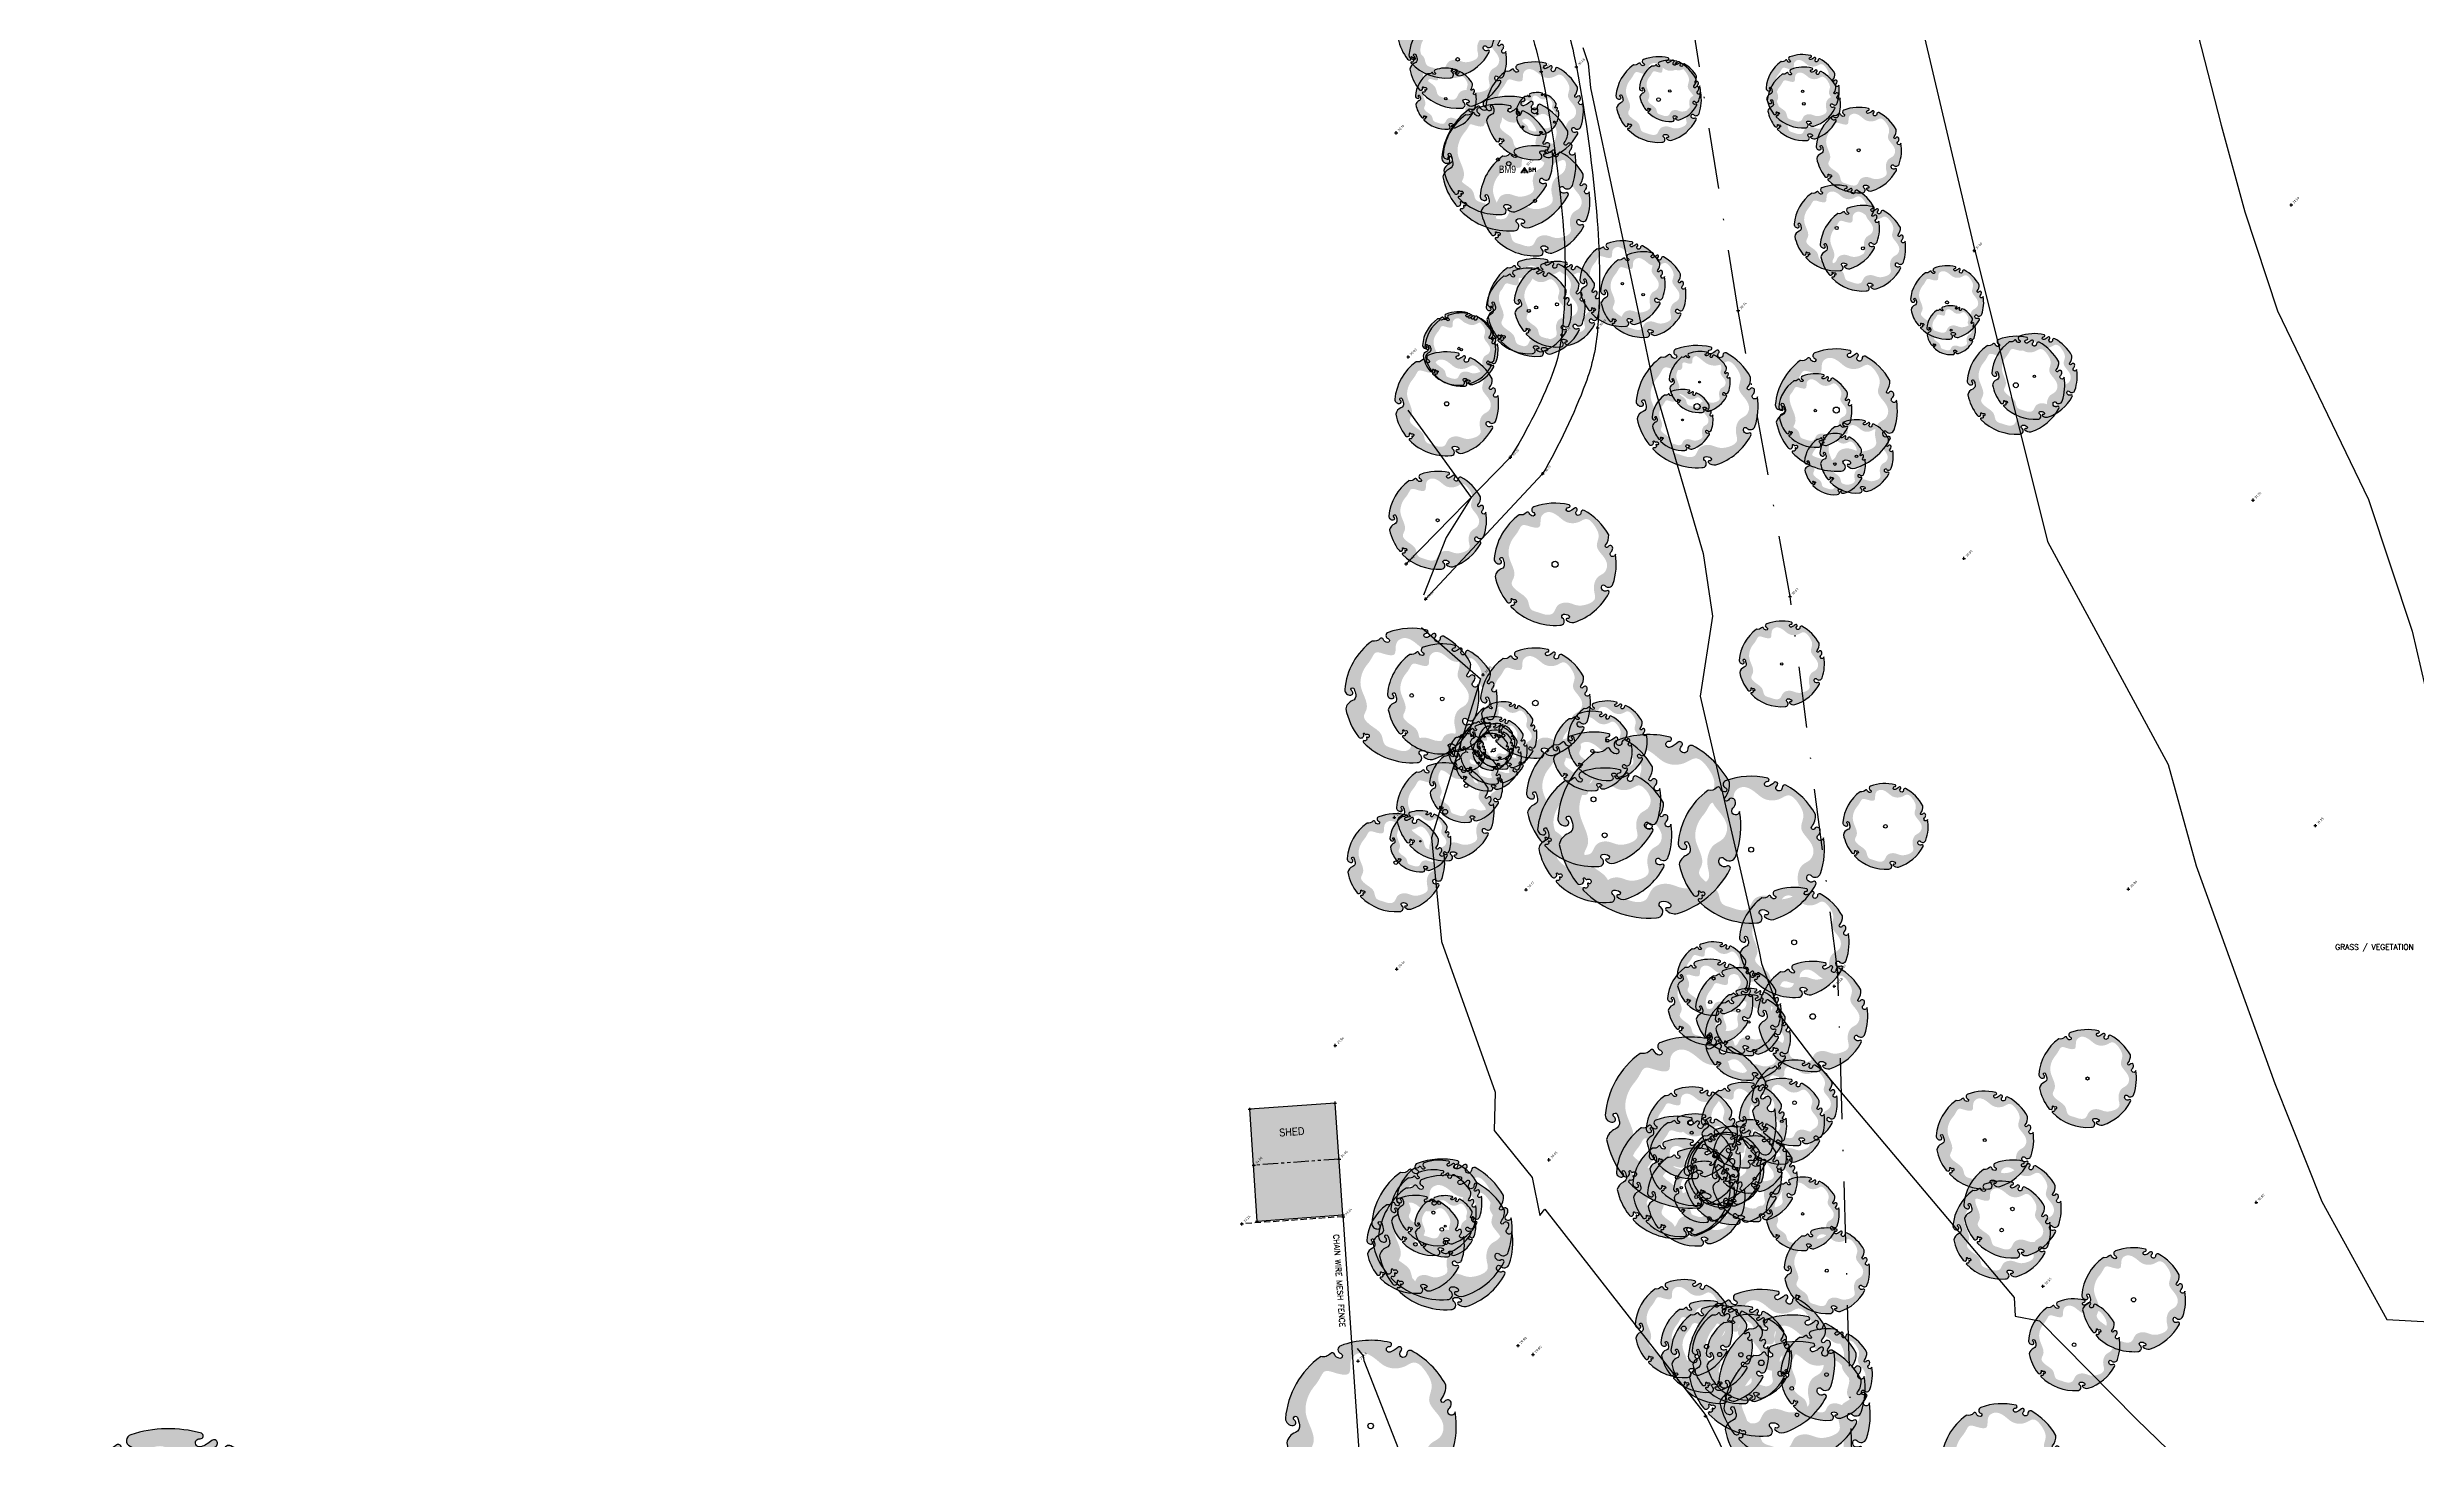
# Model space of a CAD drawing. Header units: metres. Extents: x 245957 to 247358, y 7418632 to 7419642.
# Drawn here: x 246399.8 to 246593.6, y 7419096.6 to 7419210.4 of the extents above; entities that cross this region are included whole.
import ezdxf
from ezdxf.enums import TextEntityAlignment as Align

# ---------------------------------------------------------------- set-up
doc = ezdxf.new("R2010")
doc.units = ezdxf.units.M
for name, pattern in [('DASHDOT', [10, 5, -2.5, 0, -2.5]), ('DASHED', [0.75, 0.5, -0.25]), ('PHANTOM', [2.5, 1.25, -0.25, 0.25, -0.25, 0.25, -0.25])]:
    doc.linetypes.add(name, pattern=pattern)
for name, color, linetype in [('-TEXT', 7, 'Continuous'), ('017_NAIL-L', 8, 'Continuous'), ('104_EXISTING_SURFACE-L', 35, 'Continuous'), ('104_EXISTING_SURFACE-S', 35, 'Continuous'), ('201_SINGLE_TREE-H', 63, 'Continuous'), ('201_SINGLE_TREE-S', 96, 'Continuous'), ('203_GROUP_TREES', 116, 'DASHDOT'), ('203_GROUP_TREES-L', 116, 'DASHDOT'), ('203_GROUP_TREES-S', 116, 'DASHDOT'), ('405_EDGE_FORMATION', 33, 'Continuous'), ('405_EDGE_FORMATION-L', 33, 'Continuous'), ('405_EDGE_FORMATION-S', 33, 'Continuous'), ('602_MINOR_BUILDING', 185, 'Continuous'), ('602_MINOR_BUILDING-S', 185, 'Continuous'), ('639_ROOF_RIDGE', 253, 'PHANTOM'), ('639_ROOF_RIDGE-L', 253, 'PHANTOM'), ('639_ROOF_RIDGE-S', 253, 'PHANTOM'), ('642_ROOF_GUTTER', 155, 'DASHED'), ('642_ROOF_GUTTER-L', 153, 'Continuous'), ('642_ROOF_GUTTER-S', 153, 'Continuous'), ('903_FENCE', 24, 'FENCELINE'), ('903_FENCE-S', 24, 'Continuous'), ('EX-BENCHMARK', 7, 'Continuous'), ('EX-BENCHMARK_(SLS)', 8, 'Continuous'), ('EX-BUILDING_LINE', 150, 'Continuous'), ('Surface_Contours_Major', 4, 'Continuous'), ('Surface_Contours_Minor', 253, 'Continuous')]:
    doc.layers.add(name, color=color, linetype=linetype)
doc.styles.add('BOLD', font='ARIALN.TTF')
doc.styles.add('ISO2.5', font='isocp.shx', dxfattribs={"height": 2.5})
doc.styles.get("Standard").update_dxf_attribs({"font": 'SIMPLEX.shx'})
doc.linetypes.add('FENCELINE', pattern='A,0.5,-0.2,["/",Standard,S=0.1,R=0,X=0,Y=-0.05],-0.25', length=0.95)

# ---------------------------------------------------------------- blocks, each defined once
blk = doc.blocks.new('BM')
at = {"color": 0, "linetype": 'Continuous', "lineweight": 13}
for p, q in [((0, 0), (-0.31, -0.44)), ((-0.19, -0.44), (0, 0)), ((0, 0), (-0.06, -0.44)), ((0, 0), (0.19, -0.44)), ((0.31, -0.44), (0, 0)), ((0, 0), (0.06, -0.44)), ((-0.31, -0.44), (-0.19, -0.44)), ((-0.06, -0.44), (0.06, -0.44)), ((0.19, -0.44), (0.31, -0.44)), ((0.47, -0.02), (0.38, -0.02)), ((0.38, -0.02), (0.38, -0.34)), ((0.47, -0.16), (0.38, -0.16)), ((0.38, -0.16), (0.39, -0.16)), ((0.38, -0.34), (0.47, -0.34)), ((0.38, -0.34), (0.39, -0.34)), ((0.52, -0.04), (0.47, -0.02)), ((0.47, -0.16), (0.52, -0.14)), ((0.52, -0.17), (0.47, -0.16)), ((0.47, -0.34), (0.52, -0.33)), ((0.54, -0.09), (0.52, -0.04)), ((0.52, -0.14), (0.54, -0.09)), ((0.55, -0.21), (0.52, -0.17)), ((0.52, -0.33), (0.55, -0.29)), ((0.56, -0.25), (0.55, -0.21)), ((0.55, -0.29), (0.56, -0.25)), ((0.67, -0.34), (0.67, -0.02)), ((0.67, -0.02), (0.78, -0.19)), ((0.78, -0.19), (0.89, -0.02)), ((0.89, -0.02), (0.89, -0.34))]:
    blk.add_line(p, q, dxfattribs=at)
blk = doc.blocks.new('201T')
at = {"layer": '201_SINGLE_TREE-S'}
blk.add_circle((0, 0), 0.5, dxfattribs=at)
blk = doc.blocks.new('201C')
at = {"layer": '201_SINGLE_TREE-H', "transparency": 33554534}
h = blk.add_hatch(color=256, dxfattribs=at)
h.paths.add_polyline_path([(-0.3717, -0.3344, 0.222926), (0.0196, -0.4996, 0.770799), (0.0439, -0.4417, -0.650302), (0.0511, -0.4116, -0.234737), (0.0964, -0.4247, -0.847312), (0.0816, -0.4475, 0.78443), (0.0732, -0.4583, 0.276934), (0.1352, -0.4813, 0.193599), (0.4309, -0.2536, 0.800435), (0.4144, -0.2337, -0.75216), (0.3757, -0.1925, -0.528914), (0.4006, -0.1909, 0.594112), (0.4663, -0.1804, 0.123805), (0.4962, 0.0616, -1.41759), (0.4607, 0.0811, 0.206906), (0.4758, 0.1133, 0.759729), (0.4374, 0.1252, -1.073307), (0.4187, 0.1392, 0.194379), (0.4474, 0.2231, 0.144612), (0.2544, 0.4304, 0.53339), (0.2277, 0.4128, -1.592592), (0.1939, 0.4293, 1.030038), (0.1758, 0.4513, -0.10361), (0.1314, 0.4262, -1.238487), (0.1282, 0.4593, 0.884725), (0.1336, 0.4818, 0.147549), (-0.1551, 0.4753, 0.71725), (-0.1579, 0.4291, -0.864032), (-0.1646, 0.4015, -0.310704), (-0.1946, 0.4266, 0.58143), (-0.2167, 0.4321, -0.281558), (-0.2766, 0.4162), (-0.2775, 0.4159, 0.217121), (-0.4959, 0.0634), (-0.4959, 0.0634, 0.440011), (-0.4522, 0.021, 0.723973), (-0.4442, 0.0516, -1.384648), (-0.4262, 0.0659, -0.051107), (-0.4149, 0.0223, -0.361502), (-0.441, -0.0208, 0.256822), (-0.4937, -0.0791, 0.116166), (-0.4065, -0.2911, 0.67803), (-0.3682, -0.2843, 0.170035), (-0.3696, -0.274, -1.054701), (-0.3596, -0.2696, 0.431903), (-0.3468, -0.2749, -0.910728), (-0.3329, -0.2993, -0.42046), (-0.3418, -0.2976, 1.007885), (-0.3479, -0.3018, -0.766634), (-0.3646, -0.3216, 0.938602), (-0.3717, -0.3344)])
edge = h.paths.add_edge_path(flags=16)
edge.add_spline(control_points=[(-0.3177, 0.2468), (-0.303, 0.2628), (-0.2856, 0.2893), (-0.256, 0.3411), (-0.1928, 0.3155), (-0.0921, 0.286), (-0.1162, 0.3941), (-0.0359, 0.4462), (0.0392, 0.3985), (0.1028, 0.3299), (0.1957, 0.3214), (0.2784, 0.3804), (0.3442, 0.2961), (0.3785, 0.2147), (0.3303, 0.1307), (0.3915, 0.0592), (0.4378, -0.0139), (0.4055, -0.0919), (0.3459, -0.1091), (0.3102, -0.1666), (0.3057, -0.2282), (0.3286, -0.3091), (0.2408, -0.3447), (0.1647, -0.3496), (0.103, -0.3142), (0.0463, -0.3153), (0.0047, -0.3356), (-0.0139, -0.3682), (-0.0327, -0.4069), (-0.0927, -0.4151), (-0.1463, -0.3868), (-0.23, -0.3665), (-0.2245, -0.2773), (-0.2864, -0.2294), (-0.3344, -0.1941), (-0.3737, -0.1409), (-0.3276, -0.0866), (-0.344, -0.0009), (-0.3866, 0.0828), (-0.3665, 0.1796), (-0.3359, 0.2271), (-0.3177, 0.2468)], knot_values=[0, 0, 0, 0, 0.064972, 0.101243, 0.15652, 0.245586, 0.324463, 0.387907, 0.486094, 0.554514, 0.671826, 0.728629, 0.823661, 0.919885, 0.989953, 1.075257, 1.171704, 1.23593, 1.293575, 1.346478, 1.426142, 1.479146, 1.570817, 1.644481, 1.712561, 1.774901, 1.807, 1.846291, 1.885582, 1.928182, 2.007036, 2.074591, 2.151638, 2.226455, 2.293426, 2.340744, 2.397548, 2.47317, 2.587294, 2.673595, 2.754259, 2.754259, 2.754259, 2.754259], degree=3, periodic=0)
at = {"layer": '201_SINGLE_TREE-S'}
blk.add_lwpolyline([(-0.3717, -0.3344, 0.222926), (0.0196, -0.4996, 0.770799), (0.0439, -0.4417, -0.650302), (0.0511, -0.4116, -0.234737), (0.0964, -0.4247, -0.847312), (0.0816, -0.4475, 0.78443), (0.0732, -0.4583, 0.276934), (0.1352, -0.4813, 0.193599), (0.4309, -0.2536, 0.800435), (0.4144, -0.2337, -0.75216), (0.3757, -0.1925, -0.528914), (0.4006, -0.1909, 0.594112), (0.4663, -0.1804, 0.123805), (0.4962, 0.0616, -1.41759), (0.4607, 0.0811, 0.206906), (0.4758, 0.1133, 0.759729), (0.4374, 0.1252, -1.073307), (0.4187, 0.1392, 0.194379), (0.4474, 0.2231, 0.144612), (0.2544, 0.4304, 0.53339), (0.2277, 0.4128, -1.592592), (0.1939, 0.4293, 1.030038), (0.1758, 0.4513, -0.10361), (0.1314, 0.4262, -1.238487), (0.1282, 0.4593, 0.884725), (0.1336, 0.4818, 0.147549), (-0.1551, 0.4753, 0.71725), (-0.1579, 0.4291, -0.864032), (-0.1646, 0.4015, -0.310704), (-0.1946, 0.4266, 0.58143), (-0.2167, 0.4321, -0.281558), (-0.2766, 0.4162), (-0.2775, 0.4159, 0.217121), (-0.4959, 0.0634), (-0.4959, 0.0634, 0.440011), (-0.4522, 0.021, 0.723973), (-0.4442, 0.0516, -1.384648), (-0.4262, 0.0659, -0.051107), (-0.4149, 0.0223, -0.361502), (-0.441, -0.0208, 0.256822), (-0.4937, -0.0791, 0.116166), (-0.4065, -0.2911, 0.67803), (-0.3682, -0.2843, 0.170035), (-0.3696, -0.274, -1.054701), (-0.3596, -0.2696, 0.431903), (-0.3468, -0.2749, -0.910728), (-0.3329, -0.2993, -0.42046), (-0.3418, -0.2976, 1.007885), (-0.3479, -0.3018, -0.766634), (-0.3646, -0.3216, 0.938602), (-0.3717, -0.3344)], format="xyb", dxfattribs=at)
blk = doc.blocks.new('CROSS')
at = {"color": 0, "linetype": 'Continuous'}
for p, q in [((-0.5, 0), (0.5, 0)), ((0, -0.5), (0, 0.5))]:
    blk.add_line(p, q, dxfattribs=at)

msp = doc.modelspace()

# ---------------------------------------------------------------- hatches: boundary and pattern name
at = {"layer": 'EX-BUILDING_LINE'}
h = msp.add_hatch(color=9, dxfattribs=at)
h.dxf.hatch_style = 1
h.paths.add_polyline_path([(246505.13, 7419124.09), (246498.15, 7419123.58), (246498.75, 7419114.44), (246505.77, 7419114.94)])

# ---------------------------------------------------------------- linework, layer by layer
at = {"layer": '203_GROUP_TREES'}
for p, q in [((246538.09, 7419188.89), (246534.51, 7419211.41)), ((246542.34, 7419165.52), (246538.09, 7419188.89)), ((246546.25, 7419134.77), (246542.34, 7419165.52)), ((246547.48, 7419092.48), (246546.25, 7419134.77))]:
    msp.add_line(p, q, dxfattribs=at)
at = {"layer": '405_EDGE_FORMATION'}
for p, q in [((246519.47, 7419176.91), (246510.94, 7419168.18)), ((246522.1, 7419175.55), (246512.53, 7419165.3))]:
    msp.add_line(p, q, dxfattribs=at)
for points in [[(246514.73, 7419224.61, -0.038692), (246519.74, 7419215.43, -0.055329), (246521.98, 7419208.45, -0.030708), (246523.81, 7419195.41, -0.047587), (246523.66, 7419186.9, -0.071392), (246522.68, 7419183.14, -0.039372), (246519.47, 7419176.91)], [(246517.33, 7419226.35, -0.038239), (246522.57, 7419216.35, -0.05501), (246524.86, 7419208.84, -0.026268), (246526.56, 7419196.22, -0.038339), (246526.6, 7419187.49, -0.072349), (246525.61, 7419182.94, -0.041067), (246522.1, 7419175.55)]]:
    msp.add_lwpolyline(points, format="xyb", dxfattribs=at)
at = {"layer": '602_MINOR_BUILDING'}
for p, q in [((246505.13, 7419124.09), (246498.15, 7419123.58)), ((246505.77, 7419114.94), (246505.13, 7419124.09)), ((246498.75, 7419114.44), (246498.15, 7419123.58)), ((246498.75, 7419114.44), (246505.77, 7419114.94))]:
    msp.add_line(p, q, dxfattribs=at)
at = {"layer": '639_ROOF_RIDGE'}
msp.add_line((246505.46, 7419119.51), (246498.48, 7419119), dxfattribs=at)
at = {"layer": '642_ROOF_GUTTER'}
msp.add_line((246505.8, 7419114.8), (246497.5, 7419114.21), dxfattribs=at)
at = {"layer": '903_FENCE', "ltscale": 20}
msp.add_line((246505.75, 7419114.94), (246507.46, 7419089.96), dxfattribs=at)
at = {"layer": 'Surface_Contours_Major'}
for points, elevation in [([(246552.53, 7419214.61), (246557.42, 7419193.88), (246557.44, 7419193.8), (246557.46, 7419193.74), (246563.4, 7419170), (246573.27, 7419151.78), (246575.56, 7419143.48), (246581.99, 7419125.7), (246585.83, 7419116.05), (246591.14, 7419106.4), (246602.58, 7419105.77)], 31), ([(246511.07, 7419180.76), (246516.26, 7419173.62), (246514.22, 7419170.35), (246512.35, 7419165.62)], 30), ([(246512.2, 7419162.98), (246517.02, 7419158.78), (246513, 7419145.79), (246513.83, 7419137.3), (246518.22, 7419124.97), (246518.14, 7419121.85), (246521.25, 7419118), (246521.86, 7419114.89), (246522.29, 7419115.42), (246535.2, 7419098.86), (246535.44, 7419098.55), (246535.47, 7419098.52), (246535.47, 7419098.48), (246538.82, 7419091.71)], 30)]:
    msp.add_lwpolyline(points, dxfattribs=dict(at, elevation=elevation))
at = {"layer": 'Surface_Contours_Minor'}
for points, elevation in [([(246573.52, 7419219.93), (246577.59, 7419204.07), (246579.52, 7419196.98), (246582.2, 7419188.88), (246589.64, 7419173.46), (246593.2, 7419162.68), (246596.39, 7419148.93)], 31.5), ([(246525.4, 7419210.42), (246525.83, 7419209.09), (246526.01, 7419207.11), (246530.1, 7419187.91), (246531.11, 7419183.06), (246535.24, 7419169.04), (246535.98, 7419163.9), (246534.99, 7419157.37), (246539.8, 7419136.48), (246540.01, 7419135.51), (246541.67, 7419131.04), (246544.18, 7419127.74), (246560.66, 7419108.2), (246560.75, 7419106.67), (246562.74, 7419106.29), (246570.66, 7419098.25), (246580.13, 7419089.08), (246581.23, 7419087.09), (246588.62, 7419086.68), (246602.93, 7419079.79)], 30.5), ([(246506.93, 7419104.02), (246507.42, 7419103.42), (246507.49, 7419103.04), (246511.25, 7419093.42)], 29.5)]:
    msp.add_lwpolyline(points, dxfattribs=dict(at, elevation=elevation))

# ---------------------------------------------------------------- block references
at = {"layer": '104_EXISTING_SURFACE-S', "xscale": 0.25, "yscale": 0.25, "zscale": 0.25}
for p in [(246510.12, 7419203.43), (246583.32, 7419197.53), (246557.4, 7419193.8), (246511.11, 7419185.11), (246580.2, 7419173.39), (246556.55, 7419168.63), (246517.23, 7419159.12), (246509.98, 7419147.45), (246585.3, 7419146.78), (246520.75, 7419141.54), (246570.01, 7419141.59), (246510.17, 7419135.05), (246505.14, 7419128.8), (246522.62, 7419119.45), (246580.46, 7419115.97), (246563.02, 7419109.11), (246507.01, 7419102.99), (246520.09, 7419104.26), (246521.32, 7419103.53), (246535.42, 7419098.5)]:
    msp.add_blockref('CROSS', p, dxfattribs=at)
at = {"layer": '201_SINGLE_TREE-S', "rotation": 2.3}
for name, p, xscale, yscale, zscale in [('201C', (246514.21, 7419211.91), 8, 8, 8), ('201C', (246515.15, 7419209.44), 8, 8, 8), ('201T', (246515.15, 7419209.44), 0.3, 0.3, 0.3), ('201C', (246521.44, 7419205.23), 8, 8, 8), ('201C', (246531.58, 7419206.15), 7, 7, 7), ('201C', (246532.5, 7419206.86), 5, 5, 5), ('201C', (246543.36, 7419206.83), 6, 6, 6), ('201C', (246514.18, 7419206.23), 5, 5, 5), ('201C', (246543.46, 7419205.8), 6, 6, 6), ('201C', (246519.33, 7419200.91), 11, 11, 11), ('201C', (246518.44, 7419201.25), 9, 9, 9), ('201T', (246514.18, 7419206.23), 0.2, 0.2, 0.2), ('201C', (246521.67, 7419204.98), 3.5, 3.5, 3.5), ('201T', (246521.44, 7419205.23), 0.5, 0.5, 0.5), ('201T', (246531.58, 7419206.15), 0.3, 0.3, 0.3), ('201T', (246532.5, 7419206.86), 0.2, 0.2, 0.2), ('201T', (246543.36, 7419206.83), 0.2, 0.2, 0.2), ('201T', (246543.46, 7419205.8), 0.2, 0.2, 0.2), ('201C', (246547.95, 7419202.01), 7, 7, 7), ('201T', (246521.67, 7419204.98), 0.1, 0.1, 0.1), ('201C', (246521.47, 7419197.87), 9, 9, 9), ('201T', (246518.44, 7419201.25), 0.25, 0.25, 0.25), ('201T', (246547.95, 7419202.01), 0.25, 0.25, 0.25), ('201T', (246519.33, 7419200.91), 0.35, 0.35, 0.35), ('201T', (246521.47, 7419197.87), 0.25, 0.25, 0.25), ('201C', (246546.15, 7419195.65), 7, 7, 7), ('201C', (246548.29, 7419193.99), 7, 7, 7), ('201T', (246546.15, 7419195.65), 0.25, 0.25, 0.25), ('201C', (246528.62, 7419191.1), 7, 7, 7), ('201C', (246530.32, 7419190.2), 7, 7, 7), ('201T', (246548.29, 7419193.99), 0.25, 0.25, 0.25), ('201C', (246520.97, 7419188.87), 7, 7, 7), ('201C', (246521.57, 7419189.15), 8, 8, 8), ('201C', (246523.27, 7419189.41), 7, 7, 7), ('201C', (246555.17, 7419189.56), 6, 6, 6), ('201T', (246528.62, 7419191.1), 0.2, 0.2, 0.2), ('201T', (246530.32, 7419190.2), 0.2, 0.2, 0.2), ('201C', (246515.26, 7419185.79), 6, 6, 6), ('201C', (246515.46, 7419185.7), 6, 6, 6), ('201T', (246520.97, 7419188.87), 0.25, 0.25, 0.25), ('201T', (246521.57, 7419189.15), 0.25, 0.25, 0.25), ('201T', (246523.27, 7419189.41), 0.25, 0.25, 0.25), ('201C', (246555.5, 7419187.29), 4, 4, 4), ('201T', (246555.17, 7419189.56), 0.25, 0.25, 0.25), ('201T', (246515.26, 7419185.79), 0.2, 0.2, 0.2), ('201C', (246534.73, 7419181.04), 10, 10, 10), ('201C', (246546.11, 7419180.76), 10, 10, 10), ('201T', (246555.5, 7419187.29), 0.15, 0.15, 0.15), ('201C', (246560.8, 7419182.79), 8, 8, 8), ('201C', (246562.32, 7419183.51), 7, 7, 7), ('201C', (246514.25, 7419181.27), 8.5, 8.5, 8.5), ('201T', (246515.46, 7419185.7), 0.2, 0.2, 0.2), ('201C', (246534.94, 7419183.05), 5, 5, 5), ('201C', (246533.54, 7419179.95), 5, 5, 5), ('201T', (246534.94, 7419183.05), 0.15, 0.15, 0.15), ('201C', (246544.4, 7419180.72), 6, 6, 6), ('201T', (246560.8, 7419182.79), 0.4, 0.4, 0.4), ('201T', (246562.32, 7419183.51), 0.2, 0.2, 0.2), ('201T', (246514.25, 7419181.27), 0.35, 0.35, 0.35), ('201T', (246534.73, 7419181.04), 0.5, 0.5, 0.5), ('201T', (246544.4, 7419180.72), 0.2, 0.2, 0.2), ('201C', (246547.77, 7419176.97), 6, 6, 6), ('201T', (246546.11, 7419180.76), 0.5, 0.5, 0.5), ('201T', (246533.54, 7419179.95), 0.15, 0.15, 0.15), ('201C', (246546, 7419176.34), 5, 5, 5), ('201T', (246546, 7419176.34), 0.2, 0.2, 0.2), ('201T', (246547.77, 7419176.97), 0.2, 0.2, 0.2), ('201C', (246513.51, 7419171.75), 8, 8, 8), ('201C', (246523.12, 7419168.15), 10, 10, 10), ('201T', (246513.51, 7419171.75), 0.25, 0.25, 0.25), ('201T', (246523.12, 7419168.15), 0.5, 0.5, 0.5), ('201C', (246511.39, 7419157.42), 11, 11, 11), ('201C', (246541.65, 7419160), 7, 7, 7), ('201C', (246513.89, 7419157.14), 9, 9, 9), ('201C', (246521.51, 7419156.8), 9, 9, 9), ('201T', (246541.65, 7419160), 0.2, 0.2, 0.2), ('201T', (246511.39, 7419157.42), 0.3, 0.3, 0.3), ('201T', (246513.89, 7419157.14), 0.3, 0.3, 0.3), ('201C', (246518.88, 7419154.15), 5.5, 5.5, 5.5), ('201T', (246521.51, 7419156.8), 0.45, 0.45, 0.45), ('201C', (246527.4, 7419153.72), 6.5, 6.5, 6.5), ('201C', (246517.61, 7419152.37), 5.5, 5.5, 5.5), ('201C', (246518.09, 7419152.93), 5.5, 5.5, 5.5), ('201C', (246518.33, 7419153.63), 3, 3, 3), ('201C', (246526.17, 7419152.88), 6.5, 6.5, 6.5), ('201C', (246515.84, 7419150.04), 6, 6, 6), ('201C', (246515.94, 7419152.78), 3, 3, 3), ('201C', (246517.9, 7419152.82), 3, 3, 3), ('201C', (246518.23, 7419153.1), 3, 3, 3), ('201T', (246518.09, 7419152.93), 0.25, 0.25, 0.25), ('201T', (246518.23, 7419153.1), 0.05, 0.05, 0.05), ('201T', (246518.33, 7419153.63), 0.05, 0.05, 0.05), ('201T', (246518.88, 7419154.15), 0.25, 0.25, 0.25), ('201C', (246526.26, 7419148.93), 11, 11, 11), ('201C', (246530.81, 7419146.72), 15, 15, 15), ('201T', (246526.17, 7419152.88), 0.25, 0.25, 0.25), ('201T', (246527.4, 7419153.72), 0.25, 0.25, 0.25), ('201C', (246514.13, 7419147.91), 8, 8, 8), ('201T', (246515.94, 7419152.78), 0.05, 0.05, 0.05), ('201T', (246517.61, 7419152.37), 0.25, 0.25, 0.25), ('201T', (246517.9, 7419152.82), 0.05, 0.05, 0.05), ('201C', (246527.17, 7419145.99), 11, 11, 11), ('201C', (246539.15, 7419144.81), 12, 12, 12), ('201T', (246515.84, 7419150.04), 0.3, 0.3, 0.3), ('201T', (246526.26, 7419148.93), 0.4, 0.4, 0.4), ('201C', (246550.13, 7419146.72), 7, 7, 7), ('201C', (246510.09, 7419143.75), 8, 8, 8), ('201C', (246512.1, 7419145.5), 5, 5, 5), ('201T', (246514.13, 7419147.91), 0.4, 0.4, 0.4), ('201T', (246512.1, 7419145.5), 0.1, 0.1, 0.1), ('201T', (246527.17, 7419145.99), 0.4, 0.4, 0.4), ('201T', (246530.81, 7419146.72), 0.5, 0.5, 0.5), ('201T', (246550.13, 7419146.72), 0.3, 0.3, 0.3), ('201T', (246510.09, 7419143.75), 0.3, 0.3, 0.3), ('201T', (246539.15, 7419144.81), 0.4, 0.4, 0.4), ('201C', (246542.67, 7419137.23), 9, 9, 9), ('201T', (246542.67, 7419137.23), 0.4, 0.4, 0.4), ('201C', (246535.8, 7419132.35), 7, 7, 7), ('201C', (246536.08, 7419134.27), 6, 6, 6), ('201C', (246544.19, 7419131.17), 9, 9, 9), ('201C', (246538.1, 7419131.65), 7, 7, 7), ('201T', (246536.08, 7419134.27), 0.25, 0.25, 0.25), ('201C', (246538.96, 7419130.72), 5.5, 5.5, 5.5), ('201C', (246538.87, 7419129.45), 7, 7, 7), ('201T', (246535.8, 7419132.35), 0.25, 0.25, 0.25), ('201T', (246538.1, 7419131.65), 0.25, 0.25, 0.25), ('201C', (246534.19, 7419122.49), 14, 14, 14), ('201T', (246538.96, 7419130.72), 0.2, 0.2, 0.2), ('201T', (246544.19, 7419131.17), 0.45, 0.45, 0.45), ('201C', (246566.66, 7419126.1), 8, 8, 8), ('201T', (246538.87, 7419129.45), 0.3, 0.3, 0.3), ('201C', (246542.7, 7419124.11), 7, 7, 7), ('201C', (246538.56, 7419122.28), 7, 7, 7), ('201C', (246541.66, 7419122.6), 7, 7, 7), ('201T', (246566.66, 7419126.1), 0.25, 0.25, 0.25), ('201C', (246534.29, 7419121.66), 7.5, 7.5, 7.5), ('201T', (246542.7, 7419124.11), 0.3, 0.3, 0.3), ('201C', (246558.26, 7419121.06), 8, 8, 8), ('201C', (246533.11, 7419118.01), 10, 10, 10), ('201C', (246534.54, 7419119.45), 7.5, 7.5, 7.5), ('201C', (246537.66, 7419118.17), 8, 8, 8), ('201T', (246534.19, 7419122.49), 0.45, 0.45, 0.45), ('201C', (246539.05, 7419119.73), 6, 6, 6), ('201T', (246538.56, 7419122.28), 0.2, 0.2, 0.2), ('201T', (246541.66, 7419122.6), 0.2, 0.2, 0.2), ('201C', (246533.45, 7419117.17), 8, 8, 8), ('201C', (246534.66, 7419116.41), 8, 8, 8), ('201C', (246536.92, 7419118.54), 6, 6, 6), ('201C', (246537.2, 7419118.68), 6, 6, 6), ('201T', (246534.29, 7419121.66), 0.25, 0.25, 0.25), ('201C', (246539.44, 7419117.9), 7, 7, 7), ('201T', (246558.26, 7419121.06), 0.25, 0.25, 0.25), ('201C', (246513.85, 7419113.76), 11.5, 11.5, 11.5), ('201C', (246514.16, 7419112.69), 11, 11, 11), ('201C', (246513.17, 7419115.13), 7, 7, 7), ('201C', (246513.64, 7419115.92), 7, 7, 7), ('201C', (246535.3, 7419116.83), 5, 5, 5), ('201T', (246533.11, 7419118.01), 0.3, 0.3, 0.3), ('201T', (246534.54, 7419119.45), 0.25, 0.25, 0.25), ('201T', (246536.92, 7419118.54), 0.2, 0.2, 0.2), ('201T', (246537.2, 7419118.68), 0.2, 0.2, 0.2), ('201T', (246537.66, 7419118.17), 0.2, 0.2, 0.2), ('201T', (246539.05, 7419119.73), 0.2, 0.2, 0.2), ('201T', (246539.44, 7419117.9), 0.25, 0.25, 0.25), ('201C', (246543.36, 7419115.03), 6, 6, 6), ('201C', (246560.52, 7419115.43), 8, 8, 8), ('201C', (246511.7, 7419112.54), 8, 8, 8), ('201C', (246514.14, 7419114.02), 5, 5, 5), ('201T', (246533.45, 7419117.17), 0.2, 0.2, 0.2), ('201T', (246534.66, 7419116.41), 0.25, 0.25, 0.25), ('201T', (246535.3, 7419116.83), 0.15, 0.15, 0.15), ('201C', (246559.64, 7419113.7), 8, 8, 8), ('201T', (246513.17, 7419115.13), 0.25, 0.25, 0.25), ('201T', (246513.64, 7419115.92), 0.25, 0.25, 0.25), ('201T', (246543.36, 7419115.03), 0.2, 0.2, 0.2), ('201T', (246560.52, 7419115.43), 0.3, 0.3, 0.3), ('201T', (246511.7, 7419112.54), 0.3, 0.3, 0.3), ('201T', (246513.85, 7419113.76), 0.3, 0.3, 0.3), ('201T', (246514.16, 7419112.69), 0.35, 0.35, 0.35), ('201T', (246514.14, 7419114.02), 0.15, 0.15, 0.15), ('201C', (246545.34, 7419110.38), 7, 7, 7), ('201T', (246559.64, 7419113.7), 0.3, 0.3, 0.3), ('201C', (246570.43, 7419108.01), 8.5, 8.5, 8.5), ('201T', (246545.34, 7419110.38), 0.25, 0.25, 0.25), ('201C', (246533.64, 7419105.65), 8, 8, 8), ('201C', (246539.99, 7419102.85), 12, 12, 12), ('201C', (246535.51, 7419104.18), 7.5, 7.5, 7.5), ('201C', (246536.58, 7419103.53), 8, 8, 8), ('201C', (246538.31, 7419103.51), 8, 8, 8), ('201C', (246538.97, 7419103.3), 7, 7, 7), ('201C', (246542.48, 7419100.76), 12, 12, 12), ('201C', (246565.56, 7419104.33), 7.5, 7.5, 7.5), ('201T', (246570.43, 7419108.01), 0.35, 0.35, 0.35), ('201C', (246508.04, 7419097.69), 14, 14, 14), ('201T', (246533.64, 7419105.65), 0.4, 0.4, 0.4), ('201C', (246542.9, 7419098.59), 12, 12, 12), ('201C', (246545.32, 7419101.89), 7.5, 7.5, 7.5), ('201T', (246565.56, 7419104.33), 0.3, 0.3, 0.3), ('201T', (246535.51, 7419104.18), 0.35, 0.35, 0.35), ('201T', (246536.58, 7419103.53), 0.35, 0.35, 0.35), ('201T', (246538.31, 7419103.51), 0.35, 0.35, 0.35), ('201T', (246538.97, 7419103.3), 0.35, 0.35, 0.35), ('201T', (246539.99, 7419102.85), 0.45, 0.45, 0.45), ('201T', (246542.48, 7419100.76), 0.3, 0.3, 0.3), ('201T', (246545.32, 7419101.89), 0.3, 0.3, 0.3), ('201T', (246542.9, 7419098.59), 0.3, 0.3, 0.3), ('201C', (246559.68, 7419094.51), 10, 10, 10), ('201T', (246508.04, 7419097.69), 0.45, 0.45, 0.45)]:
    msp.add_blockref(name, p, dxfattribs=dict(at, xscale=xscale, yscale=yscale, zscale=zscale))
at = {"layer": '201_SINGLE_TREE-S', "xscale": 20, "yscale": 20, "zscale": 20}
msp.add_blockref('201C', (246409.74, 7419087.46), dxfattribs=at)
at = {"layer": '203_GROUP_TREES-S', "xscale": 0.25, "yscale": 0.25, "zscale": 0.25}
for p in [(246538.09, 7419188.89), (246542.34, 7419165.52), (246545.95, 7419133.64), (246546.25, 7419134.77)]:
    msp.add_blockref('CROSS', p, dxfattribs=at)
at = {"layer": '405_EDGE_FORMATION-S', "xscale": 0.25, "yscale": 0.25, "zscale": 0.25}
for p in [(246521.98, 7419208.45), (246524.86, 7419208.84), (246523.66, 7419186.9), (246526.6, 7419187.49), (246519.47, 7419176.91), (246522.1, 7419175.55), (246510.94, 7419168.18), (246512.53, 7419165.3)]:
    msp.add_blockref('CROSS', p, dxfattribs=at)
at = {"layer": '602_MINOR_BUILDING-S', "xscale": 0.25, "yscale": 0.25, "zscale": 0.25}
for p in [(246505.13, 7419124.09), (246498.15, 7419123.58), (246498.75, 7419114.44), (246505.77, 7419114.94)]:
    msp.add_blockref('CROSS', p, dxfattribs=at)
at = {"layer": '639_ROOF_RIDGE-S', "xscale": 0.25, "yscale": 0.25, "zscale": 0.25}
for p in [(246498.48, 7419119), (246505.46, 7419119.51)]:
    msp.add_blockref('CROSS', p, dxfattribs=at)
at = {"layer": '642_ROOF_GUTTER-S', "xscale": 0.25, "yscale": 0.25, "zscale": 0.25}
for p in [(246497.5, 7419114.21), (246505.8, 7419114.8)]:
    msp.add_blockref('CROSS', p, dxfattribs=at)
at = {"layer": '903_FENCE-S', "xscale": 0.25, "yscale": 0.25, "zscale": 0.25}
msp.add_blockref('CROSS', (246505.75, 7419114.94), dxfattribs=at)
at = {"layer": 'EX-BENCHMARK_(SLS)'}
msp.add_blockref('BM', (246520.62, 7419200.59), dxfattribs=at)

# ---------------------------------------------------------------- texts
at = {"layer": '-TEXT'}
msp.add_text('GRASS / VEGETATION', height=0.45, dxfattribs=at).set_placement((246590.13, 7419136.63), align=Align.CENTER)
at = {"layer": '-TEXT', "style": 'BOLD'}
msp.add_text('SHED', height=0.65, rotation=4.1343, dxfattribs=at).set_placement((246501.61, 7419121.42), align=Align.CENTER)
at = {"layer": '-TEXT'}
msp.add_text('CHAIN WIRE MESH FENCE', height=0.45, rotation=273.9106, dxfattribs=at).set_placement((246505.47, 7419109.56), align=Align.MIDDLE_CENTER)
at = {"layer": '017_NAIL-L', "style": 'ISO2.5'}
msp.add_text('30.27', height=0.2, rotation=45, dxfattribs=at).set_placement((246520.79, 7419200.76), align=Align.MIDDLE_LEFT)
at = {"layer": '104_EXISTING_SURFACE-L', "style": 'ISO2.5'}
for s, p in [('30.10', (246510.29, 7419203.6)), ('31.59', (246583.48, 7419197.7)), ('31.00', (246557.56, 7419193.97)), ('30.03', (246511.28, 7419185.28)), ('31.35', (246580.37, 7419173.56)), ('30.86', (246556.72, 7419168.79)), ('30.00', (246517.4, 7419159.29)), ('29.93', (246510.15, 7419147.61)), ('31.29', (246585.47, 7419146.95)), ('30.17', (246520.91, 7419141.71)), ('30.84', (246570.18, 7419141.76)), ('29.91', (246510.34, 7419135.22)), ('29.86', (246505.31, 7419128.97)), ('30.05', (246522.79, 7419119.62)), ('30.87', (246580.62, 7419116.13)), ('30.55', (246563.19, 7419109.27)), ('29.88', (246520.26, 7419104.43)), ('29.49', (246507.18, 7419103.16)), ('29.85', (246521.48, 7419103.7)), ('30.00', (246535.59, 7419098.67))]:
    msp.add_text(s, height=0.2, rotation=45, dxfattribs=at).set_placement(p, align=Align.MIDDLE_LEFT)
at = {"layer": '203_GROUP_TREES-L', "style": 'ISO2.5'}
for s, p in [('30.74', (246538.26, 7419189.06)), ('30.67', (246542.5, 7419165.69)), ('30.60', (246546.12, 7419133.81)), ('30.61', (246546.41, 7419134.93))]:
    msp.add_text(s, height=0.2, rotation=45, dxfattribs=at).set_placement(p, align=Align.MIDDLE_LEFT)
at = {"layer": '405_EDGE_FORMATION-L', "style": 'ISO2.5'}
for s, p in [('30.48', (246525.03, 7419209)), ('30.41', (246522.15, 7419208.62)), ('30.39', (246526.77, 7419187.66)), ('30.32', (246523.83, 7419187.07)), ('30.05', (246519.64, 7419177.07)), ('30.19', (246522.27, 7419175.72)), ('29.92', (246511.11, 7419168.35)), ('30.01', (246512.69, 7419165.46))]:
    msp.add_text(s, height=0.2, rotation=45, dxfattribs=at).set_placement(p, align=Align.MIDDLE_LEFT)
at = {"layer": '639_ROOF_RIDGE-L', "style": 'ISO2.5'}
for p in [(246505.62, 7419119.68), (246498.64, 7419119.17)]:
    msp.add_text('34.06', height=0.2, rotation=45, dxfattribs=at).set_placement(p, align=Align.MIDDLE_LEFT)
at = {"layer": '642_ROOF_GUTTER-L', "style": 'ISO2.5'}
for p in [(246497.67, 7419114.38), (246505.97, 7419114.96)]:
    msp.add_text('33.24', height=0.2, rotation=45, dxfattribs=at).set_placement(p, align=Align.MIDDLE_LEFT)
at = {"layer": 'EX-BENCHMARK', "color": 2, "style": 'BOLD'}
msp.add_text('BM9', height=0.595, dxfattribs=at).set_placement((246519.22, 7419200.45), align=Align.MIDDLE)

doc.saveas('drawing.dxf')
